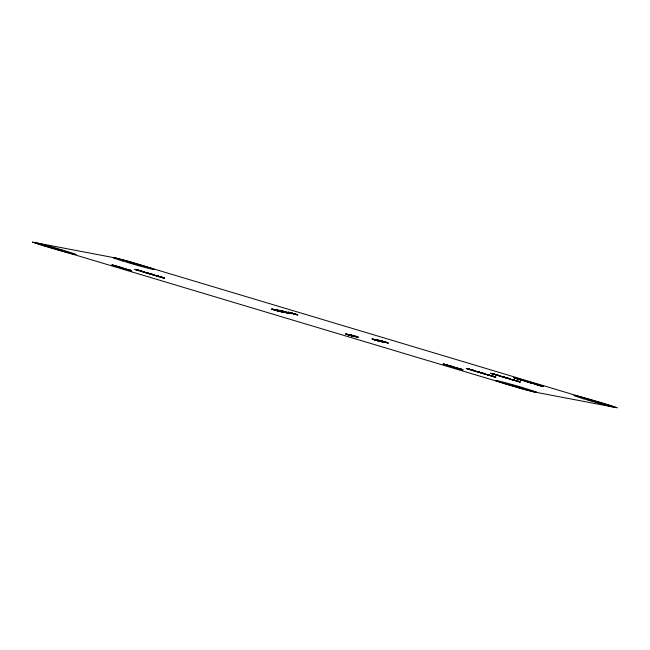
<?xml version="1.0" encoding="UTF-8"?>
<svg xmlns="http://www.w3.org/2000/svg" width="650" height="650" viewBox="0 0 650 650"><rect width="100%" height="100%" fill="white"/><g stroke="black" fill="none" stroke-linecap="round" stroke-linejoin="round"><path stroke-width="0.97" d="M139.718 265.338L127.278 261.755L139.718 265.33M49.343 246.846L61.783 250.445L49.376 246.886M600.624 403.162L588.25 399.547L600.657 403.138M112.986 265.281L114.66 265.663M117.301 266.646L124.987 268.954M121.761 267.906L124.865 268.686M135.362 269.49L137.881 270.124M129.293 269.977L131.69 270.766L129.391 270.229M142.366 271.627L144.072 272.009M144.682 272.196L142.114 271.562M140.969 271.001L148.127 273.179M154.659 275.194L152.124 274.552M152.287 274.373L158.632 276.307M349.326 334.685L351.276 335.132M372.483 339.113L374.774 339.674M378.471 340.194L381.615 340.998M384.8 342.127L388.432 343.062M446.517 365.089L443.04 363.976L446.184 364.78M450.677 366.291L452.376 366.665L450.223 365.95M449.621 365.983L455.463 367.778M453.058 366.957L458.315 368.331M463.003 369.85L460.436 369.216M475.329 371.069L473.07 370.5M479.042 372.328L473.419 370.614M476.052 371.353L479.733 372.296M491.156 373.384L492.846 373.774M489.523 375.464L486.671 374.538L488.369 374.912M499.233 375.733L496.852 375.148M501.158 376.391L503.677 377.008M492.863 376.423L496.007 377.227L493.594 376.415M514.767 377.959L515.84 378.17M513.541 380.169L507.918 378.454M522.811 380.307L521.154 379.917M520.089 379.616L528.019 382.013M523.526 380.591L526.094 381.225M536.315 384.491L534.154 383.776L535.852 384.15M143.374 271.83L141.546 271.383M388.334 343.07L385.198 342.03M451.726 366.494L449.118 365.844M487.321 374.709L489.677 375.286M493.09 376.488L494.764 376.862M510.599 379.243L513.687 379.998M534.804 383.947L536.445 384.337M131.129 270.692L128.082 269.856M443.617 364.065L445.616 364.601M495.43 377.138L492.627 376.358M147.046 272.894L145.381 272.504L149.143 273.463M151.783 274.438L153.457 274.82L151.921 274.284M161.785 277.436L163.459 277.81L161.923 277.274M291.614 313.04L289.242 312.479L291.956 313.365M295.027 314.234L297.31 314.803L295.531 314.169M284.286 311.586L282.644 311.196L284.148 311.74M280.979 310.952L279.321 310.578L280.841 311.106M286.926 312.561L290.087 313.349L288.551 312.812M277.672 310.318L276.031 309.928L278.224 310.684M285.716 312.504L287.398 312.902L285.106 312.341M281.791 311.707L284.082 312.276L279.947 310.952M380.778 340.771L379.746 340.543L381.387 340.933M374.156 339.511L373.132 339.284L374.636 339.828M382.631 341.803L384.499 342.249L382.208 341.689M355.03 336.44L357.411 337.017L354.941 336.188M353.048 336.164L354.729 336.562L352.43 336.001M520.553 379.738L522.226 380.12L520.691 379.584M530.562 382.728L532.236 383.11L530.701 382.574M493.439 373.953L491.782 373.588L493.529 374.181M498.176 375.505L499.858 375.903L497.705 375.188M502.832 376.789L501.808 376.561L503.311 377.106M513.459 379.941L511.176 379.397L512.956 380.006M469.414 369.241L467.285 368.721L468.812 369.273M518.196 381.485L519.878 381.891L517.579 381.331M473.688 370.662L474.744 370.882L473.208 370.346M445.348 364.553L444.316 364.325L445.819 364.877M460.086 369.094L461.76 369.484L460.224 368.94M278.484 311.074L280.776 311.642L278.988 311.009M377.658 340.194L375.806 339.755L379.559 340.714M384.548 342.062L387.189 342.704L384.711 341.876M152.376 274.625L154.074 274.999L152.531 274.446M162.386 277.615L164.076 277.997L162.541 277.444M114.067 265.484L112.369 265.094L114.522 265.826M124.069 268.474L122.387 268.109L124.751 268.881M290.306 312.666L288.624 312.301L291.704 313.292M295.62 314.421L296.701 314.616L295.165 314.08M283.692 311.399L282.011 311.033L284.213 311.846M280.386 310.765L278.704 310.408L280.231 310.944M289.006 313.154L290.704 313.527L288.096 312.674M277.079 310.131L275.381 309.749L276.924 310.31M282.392 311.886L283.465 312.089L281.929 311.545M279.086 311.261L280.158 311.456L278.623 310.919M382.801 341.876L385.117 342.436L382.712 341.624M347.717 334.433L346.027 334.067L347.563 334.604M356.338 336.814L358.036 337.196L355.428 336.334M525.842 381.16L524.16 380.794L525.696 381.331M531.156 382.915L532.854 383.297L531.31 382.736M512.858 379.754L511.794 379.567L513.321 380.096M468.358 368.932L466.668 368.566L468.203 369.102M483.673 373.677L485.379 374.051L483.218 373.336M455.374 367.526L453.684 367.161L456.284 368.006M460.688 369.281L462.386 369.655L460.842 369.111M137.654 270.059L135.988 269.693L137.516 270.213M157.666 276.047L155.382 275.494L157.982 276.339M162.134 277.55L164.71 278.176L162.297 277.363M114.319 265.549L111.751 264.916L114.741 265.891M118.779 267.053L120.453 267.434L118.918 266.898M124.67 268.653L123.004 268.287L124.532 268.816M128.789 270.043L130.455 270.433L128.928 269.888M295.368 314.348L297.936 314.982L295.774 314.243M283.944 311.464L281.377 310.83L283.538 311.577M280.637 310.838L278.078 310.229L280.475 311.017M288.754 313.089L291.33 313.714L287.609 312.528M277.331 310.204L274.763 309.571L277.168 310.383M282.141 311.821L284.716 312.447L282.547 311.716M278.834 311.188L281.401 311.813L279.216 311.106M385.856 342.436L387.806 342.883L386.262 342.331M374.433 339.552L371.865 338.918L376.09 340.267M379.243 341.177L381.818 341.803L378.812 340.836M516.433 378.349L514.142 377.78L516.295 378.503M526.443 381.339L524.778 380.973L527.759 381.94M351.618 335.246L349.976 334.856L351.479 335.4M530.904 382.842L533.479 383.467L531.066 382.663M536.104 384.215L533.536 383.581L535.941 384.402M347.969 334.498L345.41 333.889L347.807 334.677M348.311 334.612L346.653 334.246L349.627 335.213M540.572 385.726L543.489 386.466L540.109 385.596M352.779 336.115L355.347 336.749L352.568 335.847M497.908 375.456L503.108 376.829M507.569 378.332L509.243 378.714L506.773 377.894M478.611 371.987L476.669 371.532L478.823 372.263M478.961 372.101L477.287 371.719L478.416 372.133M483.08 373.49L484.754 373.872L483.811 373.523M455.967 367.713L454.309 367.339L455.236 367.681M146.973 272.821L148.371 273.244M142.464 271.676L140.814 271.188M152.466 274.674L150.304 274.032M157.893 276.104L156.032 275.6L157.528 276.201M161.558 277.371L162.476 277.664M290.217 312.618L291.102 312.877M291.866 313.113L287.999 312.122L291.46 313.219M113.978 265.436L116.407 266.151M295.709 314.47L294.564 314.113M123.979 268.426L125.377 268.848M283.603 311.35L284.513 311.642M280.296 310.716L282.457 311.358M129.48 270.278L127.831 269.783M289.096 313.202L287.95 312.845M276.989 310.082L277.899 310.375M285.789 312.569L284.635 312.211M274.592 309.749L271.464 308.961L274.446 309.912M282.482 311.935L280.053 311.22M278.257 311.017L279.175 311.309M380.705 340.706L381.859 341.063M374.091 339.438L375.001 339.731M382.891 341.924L380.721 341.283M515.742 378.121L517.392 378.609M520.325 379.673L521.243 379.966M525.753 381.111L527.15 381.534M529.856 382.541L531.253 382.964M535.762 384.101L536.673 384.394M352.081 335.368L348.709 334.498L351.715 335.538M347.628 334.384L350.058 335.099M356.428 336.863L353.998 336.148M353.121 336.229L351.967 335.879M492.757 373.726L493.667 374.018M502.767 376.716L504.156 377.138M498.249 375.578L496.6 375.082M512.769 379.706L514.166 380.128M518.269 381.558L516.62 381.062M468.26 368.883L469.909 369.371M472.843 370.443L473.761 370.736M483.771 373.726L481.601 373.084M488.28 374.863L489.929 375.359M445.274 364.488L445.884 364.674M455.284 367.477L457.446 368.119M449.857 366.048L450.767 366.34M460.777 369.33L458.348 368.615M141.31 271.326L142.155 271.594M151.32 274.316L152.165 274.592M161.322 277.306L162.175 277.582M294.824 314.202L295.409 314.389M283.904 311.431L284.757 311.707M114.278 265.517L114.863 265.696M280.597 310.798L281.442 311.074M288.795 313.121L287.698 312.78M118.316 266.931L121.079 267.613L119.535 267.061M277.29 310.172L278.135 310.44M274.828 309.814L272.082 309.14L274.227 309.847M281.328 311.577L282.181 311.854M278.021 310.952L278.866 311.228M377.699 340.153L378.544 340.429M385.052 342.201L385.897 342.477M374.392 339.519L375.237 339.796M381.737 341.567L382.59 341.843M378.43 340.933L381.184 341.624L378.584 340.762M516.896 378.479L513.524 377.601L516.986 378.723M379.283 341.209L378.186 340.868M526.061 381.192L526.638 381.371M536.063 384.183L536.916 384.459M530.367 382.696L530.944 382.882M540.369 385.694L542.246 386.1L540.483 385.499M351.236 335.091L351.821 335.278M347.929 334.466L348.774 334.742M493.366 373.912L493.911 374.083M503.067 376.797L504.668 377.284M497.096 375.221L497.949 375.497M352.82 336.148L350.951 335.595M507.106 378.211L507.959 378.487M513.378 379.892L513.923 380.063M517.116 381.201L520.496 382.07L518.082 381.257M478.579 371.954L479.44 372.214M472.607 370.378L473.452 370.654M478.879 372.06L480.707 372.588M489.166 375.123L486.062 374.376L489.052 375.318M482.373 373.303L485.997 374.229L483.584 373.425M445.575 364.569L446.428 364.845M459.623 368.973L460.476 369.249M137.581 269.994L138.361 270.254M157.601 275.982L158.381 276.234M151.068 274.251L151.848 274.503M161.078 277.241L161.858 277.493M294.312 314.039L295.092 314.299M284.221 311.521L285.001 311.773M280.914 310.887L282.726 311.431M277.607 310.253L278.379 310.513M284.391 312.146L285.171 312.406M114.595 265.598L115.367 265.858M124.605 268.596L125.149 268.767M275.072 309.879L272.707 309.319L273.634 309.652M281.084 311.512L281.864 311.773M118.072 266.858L118.853 267.118M277.777 310.879L278.558 311.139M128.31 269.937L128.854 270.108M381.322 340.868L382.102 341.128M378.796 340.494L375.18 339.576L377.577 340.373M516.368 378.284L517.14 378.544M374.709 339.609L375.481 339.861M381.493 341.502L382.273 341.754M526.37 381.274L527.824 381.704M519.846 379.543L520.626 379.803M536.38 384.272L537.16 384.524M530.075 382.623L530.628 382.793M539.858 385.531L540.637 385.783M494.154 374.148L490.539 373.23L492.936 374.026M351.553 335.181L352.576 335.506M348.246 334.547L349.017 334.807M506.862 378.146L507.642 378.398M351.723 335.806L352.503 336.066M516.872 381.136L517.644 381.396M469.657 369.306L466.05 368.387L469.267 369.411M472.363 370.305L473.143 370.565M482.593 373.384L483.145 373.555M492.375 376.293L493.155 376.545M445.892 364.65L446.672 364.91M449.369 365.909L449.881 366.072M455.902 367.648L456.674 367.9M459.379 368.908L460.159 369.159M137.914 270.083L138.873 270.392M138.612 270.319L134.753 269.336L137.963 270.359M140.993 271.261L141.513 271.424M157.926 276.071L159.412 276.526M294.06 313.974L294.767 314.21M160.826 277.168L161.533 277.404M284.546 311.61L285.252 311.846M277.932 310.342L279.053 310.676M274.625 309.709L275.324 309.944M114.92 265.688L115.741 265.939M277.526 310.814L278.224 311.049M124.93 268.686L125.629 268.921M381.648 340.957L382.354 341.201M526.703 381.363L527.922 381.753M520.293 379.714L518.806 379.251M536.705 384.361L537.412 384.597M375.034 339.698L375.733 339.934M530.303 382.704L528.816 382.249M539.606 385.458L540.312 385.694M493.699 373.977L494.406 374.221M503.709 376.976L504.53 377.219M513.719 379.966L514.418 380.201M351.877 335.27L352.398 335.433M506.09 377.926L509.868 378.893L508.324 378.341M351.951 335.896L351.049 335.644M472.111 370.24L472.81 370.476M492.123 376.22L492.83 376.456M446.217 364.739L446.924 364.983M291.501 312.967L292.118 313.178M148.257 273.171L148.874 273.39M293.808 313.901L294.247 314.048M140.554 271.115L141.18 271.326M294.434 314.121L293.548 313.828M151.19 274.324L150.036 273.959M158.446 276.234L158.884 276.38M284.887 311.699L285.773 311.992M285.066 311.773L285.504 311.919M161.192 277.314L160.306 277.022M287.332 312.699L287.812 312.853M278.265 310.44L279.151 310.724M283.887 312.008L284.505 312.219M274.958 309.806L275.584 310.017M280.572 311.374L281.198 311.586M277.891 310.952L277.006 310.668M117.561 266.719L118.008 266.866M125.263 268.775L125.889 268.994M517.026 378.471L517.912 378.755M517.213 378.544L517.652 378.682M127.571 269.709L128.196 269.929M381.989 341.055L382.606 341.266M519.48 379.462L519.959 379.616M537.046 384.451L537.664 384.67M529.344 382.395L529.969 382.614M378.674 340.421L381.948 341.307M384.296 341.989L384.922 342.209M539.354 385.385L539.793 385.531M539.979 385.604L539.094 385.312M375.367 339.787L376.252 340.08M381.607 341.575L380.461 341.209M377.674 340.722L378.3 340.941M494.041 374.075L495.454 374.514M496.348 375.009L496.966 375.229M506.35 377.999L506.797 378.146M514.053 380.055L515.206 380.421M516.986 381.209L516.1 380.916M352.211 335.359L353.096 335.652M348.904 334.734L349.529 334.945M354.526 336.302L358.662 337.374L355.184 336.261M469.544 369.233L470.169 369.444M471.851 370.167L472.298 370.313M479.554 372.223L480.179 372.442M472.477 370.378L471.591 370.094M489.564 375.213L490.181 375.432M482.487 373.376L480.732 372.873M491.871 376.147L492.497 376.366M446.558 364.837L447.176 365.048M448.866 365.771L449.483 365.991M458.868 368.761L459.493 368.981M291.842 313.064L292.646 313.332L292.191 313.162M138.588 270.27L139.132 270.465M140.294 271.042L140.839 271.237M160.404 277.071L160.851 277.217M275.299 309.904L276.055 310.131M275.446 309.961L276.112 310.172M277.55 310.863L276.738 310.594M519.074 379.332L519.618 379.527M537.387 384.548L537.932 384.743M382.33 341.152L382.874 341.348M125.604 268.873L126.417 269.141M384.036 341.916L384.572 342.111M127.855 269.831L127.043 269.563M375.716 339.885L376.521 340.153M377.821 340.787L377.154 340.576M494.382 374.173L494.926 374.359M504.392 377.162L504.928 377.358M496.08 374.936L496.624 375.131M516.197 380.965L516.644 381.111M352.56 335.457L352.999 335.603M469.885 369.33L470.698 369.598M489.905 375.31L490.709 375.578M491.611 376.074L492.148 376.269M446.899 364.934L447.444 365.129M449.142 365.893L447.151 365.3M293.735 313.926L292.321 313.511M285.577 311.894L286.033 312.065M138.938 270.376L139.393 270.546M148.947 273.366L149.403 273.536M287.121 312.658L283.522 311.667M140.026 270.961L140.489 271.131M278.956 310.627L279.419 310.798M283.359 311.854L288.015 313.089L285.017 312.114M160.046 276.949L160.501 277.119M517.717 378.666L518.18 378.836M527.727 381.656L528.182 381.826M537.737 384.646L538.46 384.898M277.201 310.765L276.477 310.513M539.281 385.409L538.558 385.166M382.679 341.25L383.134 341.421M383.768 341.843L384.223 342.014M376.066 339.983L377.479 340.389M117.496 266.744L116.431 266.435M377.203 340.608L380.567 341.437L379.031 340.901M127.506 269.734L126.782 269.482M504.733 377.26L505.196 377.431M496.275 375.034L495.552 374.782M505.83 377.853L506.285 378.024M515.832 380.843L516.295 381.014M352.909 335.554L354.323 335.969M350.691 335.514L351.146 335.684M471.786 370.191L470.364 369.777M491.798 376.171L491.075 375.928M447.249 365.032L448.663 365.438M457.348 368.071L457.982 368.266M458.802 368.786L457.738 368.477M292.541 313.259L293.954 313.674M285.927 311.992L286.991 312.301M282.62 311.366L284.602 311.878M528.084 381.753L529.149 382.062M538.086 384.743L538.801 384.954M149.297 273.463L150.012 273.666M279.313 310.733L280.377 311.041M283.465 311.927L283.108 311.821M528.564 382.216L528.921 382.314M159.307 276.453L160.014 276.664M538.931 385.312L538.216 385.101M150.142 274.024L149.435 273.821M280.158 311.293L278.176 310.781M383.029 341.348L384.093 341.656M379.722 340.714L380.786 341.023M495.081 374.368L495.796 374.571M377.26 340.649L376.196 340.34M505.091 377.358L507.187 377.975M515.101 380.356L515.808 380.559M116.301 266.077L117.008 266.281M495.926 374.928L495.211 374.725M504.944 377.618L505.936 377.926M353.039 335.912L354.047 336.188M470.592 369.525L471.656 369.834M349.952 335.026L350.659 335.229M480.602 372.515L481.309 372.718M350.797 335.587L350.082 335.384M518.424 378.861L519.139 379.072M139.644 270.571L140.359 270.782M276.356 310.204L277.428 310.464L276.64 310.326M159.794 276.916L159.088 276.713M383.516 341.811L382.809 341.599M505.448 377.463L506.155 377.666M505.578 377.821L504.173 377.406M518.708 378.983L519.488 379.169M538.728 384.971L539.151 385.052M527.857 382.005L528.288 382.094M537.867 385.003L537.517 384.898M282.401 311.618L282.823 311.699M149.939 273.691L150.361 273.772M160.371 276.762L160.721 276.868M275.779 310.351L276.209 310.44M139.498 270.814L138.718 270.627M495.723 374.595L496.145 374.676M149.077 273.715L149.5 273.804M515.734 380.575L516.165 380.664M379.502 340.974L380.567 341.274L376.35 339.974L378.17 340.527M494.861 374.619L495.284 374.709M514.873 380.608L515.304 380.689M116.935 266.305L117.366 266.386M126.945 269.295L127.376 269.376M116.082 266.329L116.504 266.419M126.514 269.409L125.734 269.222M481.236 372.743L481.666 372.824M491.246 375.733L491.668 375.814M353.901 335.879L355.355 336.269M480.374 372.775L480.805 372.856M490.807 375.846L490.035 375.659M350.586 335.246L352.698 335.839M350.155 335.368L349.115 335.059M448.24 365.357L449.012 365.544M458.242 368.347L458.673 368.428M447.769 365.479L446.68 365.178M457.389 368.379L457.811 368.461M518.976 379.064L519.829 379.275M528.986 382.054L529.498 382.168M538.988 385.052L539.849 385.263M517.628 378.934L518.278 379.104L517.497 378.918M292.484 313.519L291.623 313.308M291.972 313.414L292.402 313.519M286.91 312.301L288.031 312.609M286.829 312.301L287.69 312.512M285.48 312.162L286.837 312.674L285.236 312.179M282.563 311.626L280.402 311.017M383.931 341.648L385.133 341.965M279.248 310.993L277.404 310.481M495.983 374.668L496.494 374.782M506.074 377.666L506.504 377.772M276.908 310.399L277.761 310.611M516.003 380.656L516.856 380.868M275.941 310.359L275.251 310.18M494.512 374.522L495.024 374.627M275.86 310.359L274.414 309.944M512.883 380.006L515.036 380.616M140.278 270.774L141.05 270.985M140.197 270.774L140.888 270.961M150.199 273.764L152.36 274.373M139.23 270.733L138.377 270.522M375.838 340.234L376.35 340.348M149.24 273.723L148.046 273.414M158.738 276.608L159.242 276.721M471.494 369.826L472.006 369.939M481.504 372.816L482.698 373.132M491.587 375.814L492.017 375.919M491.506 375.814L492.367 376.025M470.015 369.679L470.527 369.785M479.684 372.564L480.537 372.775M117.203 266.378L119.657 267.077M127.725 269.482L127.294 269.376L128.066 269.588M115.042 266.029L116.236 266.338M353.194 335.92L352.341 335.709M351.114 335.408L352.381 335.741M448.5 365.43L450.027 365.844M458.51 368.42L459.371 368.639M456.349 368.071L457.543 368.387M529.246 382.135L529.839 382.265M539.256 385.125L539.679 385.231M517.156 378.812L517.749 378.95M537.761 384.93L536.835 384.694M537.168 384.792L537.639 384.914M293.711 313.641L294.304 313.771M284.383 311.878L285.09 312.024M285.009 312.041L285.602 312.179M496.251 374.749L496.844 374.879M506.382 377.756L506.854 377.877M282.295 311.545L280.711 311.114M384.199 341.729L384.792 341.859M516.262 380.729L516.693 380.835M280.475 311.106L281.491 311.391M282.173 311.529L280.109 310.928M494.163 374.416L494.756 374.554M504.335 377.439L504.766 377.544M382.111 341.396L382.704 341.534M514.646 380.518L513.508 380.201M278.395 310.781L278.988 310.911M381.257 341.096L379.104 340.364L381.485 341.226M277.168 310.481L278.728 310.838M377.585 340.462L378.178 340.6M378.804 340.762L379.397 340.901M150.467 273.845L152.653 274.463M160.477 276.835L161.07 276.973M138.97 270.66L138.036 270.424M148.379 273.512L148.972 273.65M158.389 276.502L158.982 276.64M471.754 369.907L472.347 370.037M481.886 372.913L483.657 373.425M469.674 369.574L470.267 369.712M479.846 372.596L480.277 372.702M490.279 375.692L489.019 375.359M354.551 336.05L355.022 336.172M352.511 335.733L352.934 335.839M117.471 266.459L117.894 266.565M115.383 266.126L115.854 266.248M125.986 269.254L124.719 268.921M458.778 368.501L459.201 368.607M446.851 365.211L447.273 365.316M457.161 368.29L455.39 367.778M519.496 379.218L520.171 379.381M529.506 382.208L530.181 382.371M539.516 385.198L540.191 385.361M516.815 378.714L517.489 378.869M293.971 313.714L294.645 313.877M496.511 374.822L497.185 374.985M516.523 380.811L517.197 380.965M493.821 374.319L494.496 374.473M503.831 377.309L504.506 377.471M381.777 341.299L383.939 342.022L382.346 341.534M381.152 341.169L381.818 341.331M274.747 310.05L275.421 310.204M375.83 340.194L374.798 339.901M140.717 270.928L141.391 271.091M160.729 276.908L161.403 277.071M472.014 369.98L472.688 370.142M492.034 375.968L493.033 376.22M158.048 276.404L158.722 276.567M469.332 369.476L470.007 369.631M479.343 372.466L480.017 372.621M489.352 375.456L490.019 375.619M351.544 335.514L352.674 335.766M349.196 335.108L347.441 334.588M117.723 266.533L118.397 266.695M127.733 269.523L128.407 269.685M449.028 365.584L449.702 365.747M459.03 368.574L459.704 368.737M125.052 269.019L125.726 269.181M446.339 365.081L447.013 365.235M519.756 379.291L520.504 379.478M529.758 382.289L531.432 382.752M539.768 385.279L540.516 385.458M517.238 378.796L515.564 378.324M536.502 384.597L537.249 384.776M294.223 313.787L294.97 313.974M496.762 374.896L497.51 375.082M516.774 380.884L517.53 381.062M493.496 374.213L494.244 374.4M504.254 377.39L498.071 375.277M284.302 311.894L285.049 312.073M382.192 341.38L378.536 340.234M381.404 341.25L382.476 341.526M378.097 340.616L378.885 340.746M277.688 310.627L278.476 310.765M375.082 339.983L375.578 340.113M472.274 370.053L473.021 370.24M492.286 376.041L493.358 376.317M469.755 369.558L468.081 369.086M479.009 372.369L479.757 372.548M160.989 276.989L162.662 277.452M137.702 270.319L138.45 270.506M147.396 273.219L148.46 273.496M157.722 276.307L158.47 276.486M352.422 335.692L351.374 335.392M459.29 368.656L460.038 368.834M446.014 364.975L446.761 365.162M127.985 269.604L129.366 269.977M114.717 265.923L115.464 266.11M520 379.364L520.821 379.576M530.01 382.363L530.831 382.566M540.012 385.352L541.442 385.743M526.996 381.713L525.574 381.322M536.185 384.499L537.006 384.702M516.165 378.511L516.734 378.666M507.016 377.967L510.494 379.072M517.026 380.957L517.847 381.16M497.006 374.977L497.835 375.18M504.002 377.317L502.872 377.016M513.191 380.104L514.012 380.307M494 374.327L492.871 374.026M503.181 377.114L503.75 377.26M294.474 313.869L295.295 314.072M384.954 341.957L386.384 342.347M287.852 312.601L288.681 312.804M381.648 341.323L382.777 341.624M284.546 311.967L285.976 312.358M379.161 340.892L377.211 340.283M374.831 339.934L373.904 339.649M274.097 309.847L274.918 310.058M472.517 370.134L473.338 370.338M482.527 373.124L483.348 373.327M492.538 376.114L493.667 376.415M468.683 369.273L469.503 369.484M478.692 372.271L479.513 372.474M488.702 375.261L489.271 375.416M142.041 271.286L141.456 271.148M151.222 274.072L152.051 274.276M161.232 277.062L162.053 277.266M141.221 271.074L142.643 271.473M147.68 273.284L148.216 273.423M157.398 276.209L158.218 276.412M137.386 270.221L138.206 270.433M351.877 335.627L353.007 335.928M348.863 334.986L347.734 334.685M449.776 365.787L450.352 365.942M459.534 368.729L460.354 368.932M449.524 365.739L452.985 366.827M456.519 368.079L455.098 367.689M445.689 364.886L446.266 365.032M118.227 266.687L119.048 266.89M128.237 269.677L128.765 269.815M115.213 266.037L114.083 265.736M124.402 268.824L125.222 269.027M540.256 385.426L541.149 385.653M520.244 379.438L521.129 379.665M530.246 382.436L531.139 382.663M536.762 384.629L535.576 384.312M535.876 384.402L536.469 384.564M517.262 381.03L519.253 381.713L518.326 381.339M497.25 375.05L498.136 375.277M507.26 378.04L508.438 378.357M493.756 374.254L492.57 373.937M295.002 314.007L295.604 314.169M294.71 313.942L295.896 314.259M380.819 341.006L381.704 341.234M381.891 341.396L383.077 341.713M377.504 340.373L378.398 340.6M284.789 312.041L285.35 312.187M374.53 339.82L375.091 339.966M472.761 370.207L473.647 370.427M482.763 373.197L483.949 373.514M277.095 310.391L277.696 310.546M478.384 372.174L479.269 372.401M274.682 309.985L273.496 309.66M161.476 277.136L162.362 277.363M459.777 368.802L460.663 369.029M147.087 273.122L147.972 273.349M118.471 266.76L121.68 267.776M128.472 269.75L129.033 269.896M114.416 265.809L114.977 265.964M520.471 379.511L521.422 379.762M517.497 381.103L518.448 381.347M497.477 375.115L498.436 375.367M493.001 376.261L493.959 376.504M283.416 311.561L284.375 311.805M472.989 370.273L473.939 370.524M281.71 311.48L282.669 311.732M278.403 310.846L279.354 311.098M460.005 368.875L460.964 369.119M449.995 365.877L450.954 366.129M350.748 335.221L351.699 335.473M352.349 335.774L354.104 336.383L353.178 336.009M446.046 364.942L443.666 364.154M157.747 276.266L154.806 275.348M147.526 273.211L145.925 272.724L147.745 273.276M136.784 270.034L137.735 270.286M128.708 269.823L129.659 270.067M541.076 385.653L542.864 386.279L541.32 385.734M521.056 379.673L523.453 380.461M517.717 381.168L518.123 381.298M502.946 377.016L501.207 376.423M493.228 376.326L494.747 376.854M473.574 370.435L475.971 371.223M488.832 375.253L487.337 374.741M460.59 369.029L463.011 369.834M141.911 271.294L143.447 271.83M147.152 273.122L144.755 272.326M492.692 373.945L491.197 373.433M493.837 376.496L495.381 377.049M473.817 370.508L475.369 371.061M374.026 339.666L372.531 339.146M350.87 335.238L349.334 334.701M142.521 271.456L144.056 271.993M136.906 270.051L135.411 269.531M114.116 265.696L113.035 265.314M535.722 384.304L534.771 383.955M521.284 379.771L522.852 380.299M515.702 378.316L514.759 377.967M498.29 375.375L499.241 375.724M450.808 366.137L451.758 366.486M129.521 270.075L131.089 270.603M32.557 242.149L523.307 389.163L533.52 391.836L617.5 407.834L126.693 260.837L116.48 258.164L32.557 242.149M510.234 384.637L522.649 388.245L510.299 384.646M122.598 260.959A21.596 0.642 16.1 0 0 154.31 269.555A21.596 0.642 16.1 0 0 123.809 260.146A21.596 0.642 16.1 0 0 122.598 260.959M44.46 246.017A21.596 0.642 16.1 0 0 76.172 254.621A21.596 0.642 16.1 0 0 45.671 245.213A21.596 0.642 16.1 0 0 44.46 246.017M505.456 383.849A21.596 0.642 16.1 0 0 537.16 392.446A21.596 0.642 16.1 0 0 506.659 383.045A21.596 0.642 16.1 0 0 505.456 383.849M583.594 398.783A21.596 0.642 16.1 0 0 615.306 407.387A21.596 0.642 16.1 0 0 584.805 397.979A21.596 0.642 16.1 0 0 583.594 398.783"/></g></svg>
